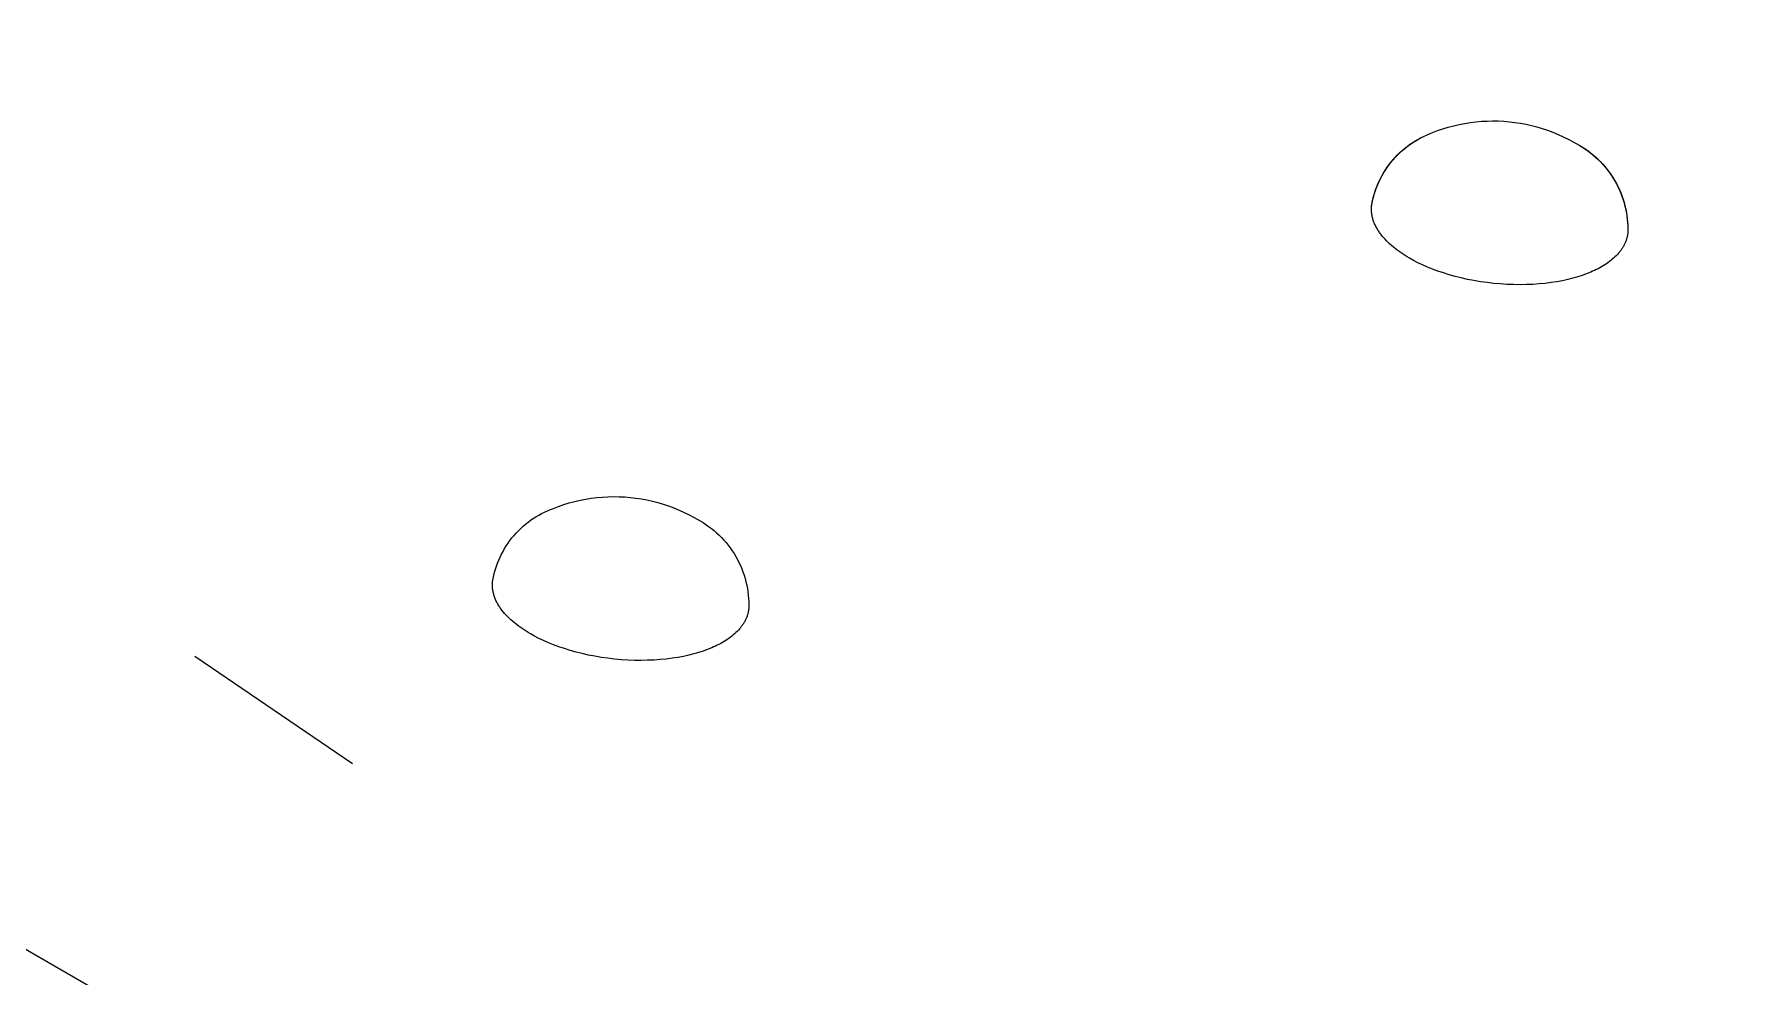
# Model space of a CAD drawing. Header units: inches. Extents: x -7 to 144, y -3 to 95.
# Drawn here: x 115.798 to 119.74, y 68.55 to 70.711 of the extents above; entities that cross this region are included whole.
import ezdxf

# ---------------------------------------------------------------- set-up
doc = ezdxf.new("R2010")
doc.units = ezdxf.units.IN
doc.layers.add('ZANO_R', color=7, linetype='Continuous', lineweight=0)

msp = doc.modelspace()

# ---------------------------------------------------------------- linework, layer by layer
at = {"layer": 'ZANO_R'}
for p, q in [((120.21589, 66.04999), (112.1434, 70.71064)), ((118.97622, 70.47343), (118.98282, 70.47675)), ((118.97622, 70.47343), (118.98282, 70.47675)), ((118.97636, 70.47348), (118.98293, 70.47678)), ((118.97636, 70.47348), (118.98293, 70.47678)), ((118.98282, 70.47675), (118.98953, 70.47984)), ((118.98282, 70.47675), (118.98953, 70.47984)), ((118.98293, 70.47678), (118.98961, 70.47986)), ((118.98293, 70.47678), (118.98961, 70.47986)), ((118.98953, 70.47984), (118.99635, 70.48269)), ((118.98953, 70.47984), (118.99635, 70.48269)), ((118.98961, 70.47986), (118.99639, 70.4827)), ((118.98961, 70.47986), (118.99639, 70.4827)), ((118.99635, 70.48269), (119.00326, 70.48531)), ((118.99635, 70.48269), (119.00326, 70.48531)), ((118.99639, 70.4827), (119.00326, 70.48531)), ((118.99639, 70.4827), (119.00326, 70.48531)), ((119.00326, 70.48531), (119.01527, 70.48991)), ((119.00326, 70.48531), (119.01527, 70.48991)), ((119.00326, 70.48531), (119.01527, 70.48991)), ((119.00326, 70.48531), (119.01527, 70.48991)), ((119.01527, 70.48991), (119.02743, 70.49408)), ((119.01527, 70.48991), (119.02743, 70.49408)), ((119.01527, 70.48991), (119.02743, 70.49408)), ((119.01527, 70.48991), (119.02743, 70.49408)), ((119.02743, 70.49408), (119.03973, 70.49783)), ((119.02743, 70.49408), (119.03973, 70.49783)), ((119.02743, 70.49408), (119.03973, 70.49783)), ((119.02743, 70.49408), (119.03973, 70.49783)), ((119.03973, 70.49783), (119.05215, 70.50116)), ((119.03973, 70.49783), (119.05215, 70.50116)), ((119.03973, 70.49783), (119.05215, 70.50116)), ((119.03973, 70.49783), (119.05215, 70.50116)), ((119.05215, 70.50116), (119.06467, 70.50406)), ((119.05215, 70.50116), (119.06467, 70.50406)), ((119.05215, 70.50116), (119.06467, 70.50406)), ((119.05215, 70.50116), (119.06467, 70.50406)), ((119.06467, 70.50406), (119.07729, 70.50652)), ((119.06467, 70.50406), (119.07729, 70.50652)), ((119.06467, 70.50406), (119.07729, 70.50652)), ((119.06467, 70.50406), (119.07729, 70.50652)), ((119.07729, 70.50652), (119.08999, 70.50855)), ((119.07729, 70.50652), (119.08999, 70.50855)), ((119.07729, 70.50652), (119.08999, 70.50855)), ((119.07729, 70.50652), (119.08999, 70.50855)), ((119.08999, 70.50855), (119.10274, 70.51014)), ((119.08999, 70.50855), (119.10274, 70.51014)), ((119.08999, 70.50855), (119.10274, 70.51014)), ((119.08999, 70.50855), (119.10274, 70.51014)), ((119.10274, 70.51014), (119.11555, 70.51129)), ((119.10274, 70.51014), (119.11555, 70.51129)), ((119.10274, 70.51014), (119.11555, 70.51129)), ((119.10274, 70.51014), (119.11555, 70.51129)), ((119.11555, 70.51129), (119.12839, 70.512)), ((119.11555, 70.51129), (119.12839, 70.512)), ((119.11555, 70.51129), (119.12839, 70.512)), ((119.11555, 70.51129), (119.12839, 70.512)), ((119.12839, 70.512), (119.14124, 70.51226)), ((119.12839, 70.512), (119.14124, 70.51226)), ((119.12839, 70.512), (119.14124, 70.51226)), ((119.12839, 70.512), (119.14124, 70.51226)), ((119.14124, 70.51226), (119.1541, 70.51209)), ((119.14124, 70.51226), (119.1541, 70.51209)), ((119.14124, 70.51226), (119.1541, 70.51209)), ((119.14124, 70.51226), (119.1541, 70.51209)), ((119.1541, 70.51209), (119.16694, 70.51147)), ((119.1541, 70.51209), (119.16694, 70.51147)), ((119.1541, 70.51209), (119.16694, 70.51147)), ((119.1541, 70.51209), (119.16694, 70.51147)), ((119.16694, 70.51147), (119.17975, 70.5104)), ((119.16694, 70.51147), (119.17975, 70.5104)), ((119.16694, 70.51147), (119.17975, 70.5104)), ((119.16694, 70.51147), (119.17975, 70.5104)), ((119.17975, 70.5104), (119.19252, 70.5089)), ((119.17975, 70.5104), (119.19252, 70.5089)), ((119.17975, 70.5104), (119.19252, 70.5089)), ((119.17975, 70.5104), (119.19252, 70.5089)), ((119.19252, 70.5089), (119.20523, 70.50696)), ((119.19252, 70.5089), (119.20523, 70.50696)), ((119.19252, 70.5089), (119.20523, 70.50696)), ((119.19252, 70.5089), (119.20523, 70.50696)), ((119.20523, 70.50696), (119.21787, 70.50458)), ((119.20523, 70.50696), (119.21787, 70.50458)), ((119.20523, 70.50696), (119.21787, 70.50458)), ((119.20523, 70.50696), (119.21787, 70.50458)), ((119.21787, 70.50458), (119.23041, 70.50176)), ((119.21787, 70.50458), (119.23041, 70.50176)), ((119.21787, 70.50458), (119.23041, 70.50176)), ((119.21787, 70.50458), (119.23041, 70.50176)), ((119.23041, 70.50176), (119.24285, 70.49852)), ((119.23041, 70.50176), (119.24285, 70.49852)), ((119.23041, 70.50176), (119.24285, 70.49852)), ((119.23041, 70.50176), (119.24285, 70.49852)), ((119.24285, 70.49852), (119.25517, 70.49485)), ((119.24285, 70.49852), (119.25517, 70.49485)), ((119.24285, 70.49852), (119.25517, 70.49485)), ((119.24285, 70.49852), (119.25517, 70.49485)), ((119.25517, 70.49485), (119.26736, 70.49076)), ((119.25517, 70.49485), (119.26736, 70.49076)), ((119.25517, 70.49485), (119.26736, 70.49076)), ((119.25517, 70.49485), (119.26736, 70.49076)), ((119.26736, 70.49076), (119.2794, 70.48625)), ((119.26736, 70.49076), (119.2794, 70.48625)), ((119.26736, 70.49076), (119.2794, 70.48625)), ((119.26736, 70.49076), (119.2794, 70.48625)), ((119.2794, 70.48625), (119.29128, 70.48132)), ((119.2794, 70.48625), (119.29128, 70.48132)), ((119.2794, 70.48625), (119.29128, 70.48132)), ((119.2794, 70.48625), (119.29128, 70.48132)), ((119.29128, 70.48132), (119.30298, 70.476)), ((119.29128, 70.48132), (119.30298, 70.476)), ((119.29128, 70.48132), (119.30298, 70.476)), ((119.29128, 70.48132), (119.30298, 70.476)), ((119.30298, 70.476), (119.31449, 70.47027)), ((119.30298, 70.476), (119.31449, 70.47027)), ((119.30298, 70.476), (119.31449, 70.47027)), ((119.30298, 70.476), (119.31449, 70.47027)), ((118.92299, 70.43398), (118.92827, 70.43915)), ((118.92299, 70.43398), (118.92827, 70.43915)), ((118.92334, 70.4343), (118.92861, 70.43944)), ((118.92334, 70.4343), (118.92861, 70.43944)), ((118.92827, 70.43915), (118.93372, 70.44414)), ((118.92827, 70.43915), (118.93372, 70.44414)), ((118.92861, 70.43944), (118.93404, 70.44439)), ((118.92861, 70.43944), (118.93404, 70.44439)), ((118.93372, 70.44414), (118.93934, 70.44894)), ((118.93372, 70.44414), (118.93934, 70.44894)), ((118.93404, 70.44439), (118.93964, 70.44916)), ((118.93404, 70.44439), (118.93964, 70.44916)), ((118.93934, 70.44894), (118.94512, 70.45354)), ((118.93934, 70.44894), (118.94512, 70.45354)), ((118.93964, 70.44916), (118.9454, 70.45373)), ((118.93964, 70.44916), (118.9454, 70.45373)), ((118.94512, 70.45354), (118.95106, 70.45794)), ((118.94512, 70.45354), (118.95106, 70.45794)), ((118.9454, 70.45373), (118.95132, 70.4581)), ((118.9454, 70.45373), (118.95132, 70.4581)), ((118.95106, 70.45794), (118.95715, 70.46214)), ((118.95106, 70.45794), (118.95715, 70.46214)), ((118.95132, 70.4581), (118.95737, 70.46226)), ((118.95132, 70.4581), (118.95737, 70.46226)), ((118.95715, 70.46214), (118.96337, 70.46612)), ((118.95715, 70.46214), (118.96337, 70.46612)), ((118.95737, 70.46226), (118.96357, 70.46622)), ((118.95737, 70.46226), (118.96357, 70.46622)), ((118.96337, 70.46612), (118.96973, 70.46988)), ((118.96337, 70.46612), (118.96973, 70.46988)), ((118.96357, 70.46622), (118.9699, 70.46996)), ((118.96357, 70.46622), (118.9699, 70.46996)), ((118.96973, 70.46988), (118.97622, 70.47343)), ((118.96973, 70.46988), (118.97622, 70.47343)), ((118.9699, 70.46996), (118.97636, 70.47348)), ((118.9699, 70.46996), (118.97636, 70.47348)), ((119.31449, 70.47027), (119.3258, 70.46414)), ((119.31449, 70.47027), (119.3258, 70.46414)), ((119.31449, 70.47027), (119.3258, 70.46414)), ((119.31449, 70.47027), (119.3258, 70.46414)), ((119.3258, 70.46414), (119.33273, 70.4606)), ((119.3258, 70.46414), (119.33275, 70.46059)), ((119.3258, 70.46414), (119.33268, 70.46062)), ((119.3258, 70.46414), (119.33275, 70.46059)), ((119.33268, 70.46062), (119.33943, 70.45686)), ((119.33273, 70.4606), (119.33954, 70.45682)), ((119.33275, 70.46059), (119.33958, 70.4568)), ((119.33275, 70.46059), (119.33958, 70.4568)), ((119.33943, 70.45686), (119.34605, 70.45287)), ((119.33954, 70.45682), (119.34621, 70.4528)), ((119.33958, 70.4568), (119.34627, 70.45277)), ((119.33958, 70.4568), (119.34627, 70.45277)), ((119.34605, 70.45287), (119.35254, 70.44866)), ((119.34621, 70.4528), (119.35274, 70.44856)), ((119.34627, 70.45277), (119.35282, 70.44851)), ((119.34627, 70.45277), (119.35282, 70.44851)), ((119.35254, 70.44866), (119.35887, 70.44423)), ((119.35274, 70.44856), (119.35912, 70.44408)), ((119.35282, 70.44851), (119.35921, 70.44403)), ((119.35282, 70.44851), (119.35921, 70.44403)), ((119.35887, 70.44423), (119.36504, 70.43958)), ((119.35912, 70.44408), (119.36533, 70.43939)), ((119.35921, 70.44403), (119.36545, 70.43932)), ((119.35921, 70.44403), (119.36545, 70.43932)), ((119.36504, 70.43958), (119.37105, 70.43472)), ((119.36533, 70.43939), (119.37138, 70.43449)), ((119.36545, 70.43932), (119.37151, 70.4344)), ((119.36545, 70.43932), (119.37151, 70.4344)), ((118.89144, 70.39313), (118.89533, 70.39941)), ((118.89144, 70.39313), (118.89533, 70.39941)), ((118.89182, 70.39377), (118.89572, 70.4)), ((118.89182, 70.39377), (118.89572, 70.4)), ((118.89533, 70.39941), (118.89943, 70.40556)), ((118.89533, 70.39941), (118.89943, 70.40556)), ((118.89572, 70.4), (118.89983, 70.4061)), ((118.89572, 70.4), (118.89983, 70.4061)), ((118.89943, 70.40556), (118.90375, 70.41156)), ((118.89943, 70.40556), (118.90375, 70.41156)), ((118.89983, 70.4061), (118.90414, 70.41206)), ((118.89983, 70.4061), (118.90414, 70.41206)), ((118.90375, 70.41156), (118.90827, 70.41741)), ((118.90375, 70.41156), (118.90827, 70.41741)), ((118.90414, 70.41206), (118.90865, 70.41786)), ((118.90414, 70.41206), (118.90865, 70.41786)), ((118.90827, 70.41741), (118.91298, 70.4231)), ((118.90827, 70.41741), (118.91298, 70.4231)), ((118.90865, 70.41786), (118.91336, 70.42351)), ((118.90865, 70.41786), (118.91336, 70.42351)), ((118.91298, 70.4231), (118.91789, 70.42862)), ((118.91298, 70.4231), (118.91789, 70.42862)), ((118.91336, 70.42351), (118.91826, 70.42899)), ((118.91336, 70.42351), (118.91826, 70.42899)), ((118.91789, 70.42862), (118.92299, 70.43398)), ((118.91789, 70.42862), (118.92299, 70.43398)), ((118.91826, 70.42899), (118.92334, 70.4343)), ((118.91826, 70.42899), (118.92334, 70.4343)), ((119.37105, 70.43472), (119.37689, 70.42965)), ((119.37138, 70.43449), (119.37726, 70.42938)), ((119.37151, 70.4344), (119.3774, 70.42928)), ((119.37151, 70.4344), (119.3774, 70.42928)), ((119.37689, 70.42965), (119.38256, 70.42439)), ((119.37726, 70.42938), (119.38296, 70.42407)), ((119.3774, 70.42928), (119.38311, 70.42395)), ((119.3774, 70.42928), (119.38311, 70.42395)), ((119.38256, 70.42439), (119.38804, 70.41894)), ((119.38296, 70.42407), (119.38846, 70.41856)), ((119.38311, 70.42395), (119.38863, 70.41842)), ((119.38311, 70.42395), (119.38863, 70.41842)), ((119.38804, 70.41894), (119.39332, 70.4133)), ((119.38846, 70.41856), (119.39378, 70.41287)), ((119.38863, 70.41842), (119.39395, 70.4127)), ((119.38863, 70.41842), (119.39395, 70.4127)), ((119.39332, 70.4133), (119.39841, 70.40748)), ((119.39378, 70.41287), (119.39889, 70.40699)), ((119.39395, 70.4127), (119.39907, 70.4068)), ((119.39395, 70.4127), (119.39907, 70.4068)), ((119.39841, 70.40748), (119.4033, 70.40149)), ((119.39889, 70.40699), (119.40379, 70.40094)), ((119.39907, 70.4068), (119.40398, 70.40073)), ((119.39907, 70.4068), (119.40398, 70.40073)), ((119.4033, 70.40149), (119.40798, 70.39534)), ((119.40379, 70.40094), (119.40848, 70.39473)), ((119.40398, 70.40073), (119.40867, 70.39449)), ((119.40398, 70.40073), (119.40867, 70.39449)), ((118.87282, 70.35297), (118.87534, 70.35992)), ((118.87282, 70.35297), (118.87534, 70.35992)), ((118.87312, 70.3539), (118.87566, 70.36079)), ((118.87312, 70.3539), (118.87566, 70.36079)), ((118.87534, 70.35992), (118.8781, 70.36677)), ((118.87534, 70.35992), (118.8781, 70.36677)), ((118.87566, 70.36079), (118.87844, 70.3676)), ((118.87566, 70.36079), (118.87844, 70.3676)), ((118.8781, 70.36677), (118.88109, 70.37353)), ((118.8781, 70.36677), (118.88109, 70.37353)), ((118.87844, 70.3676), (118.88145, 70.37431)), ((118.87844, 70.3676), (118.88145, 70.37431)), ((118.88109, 70.37353), (118.88432, 70.38018)), ((118.88109, 70.37353), (118.88432, 70.38018)), ((118.88145, 70.37431), (118.88468, 70.38091)), ((118.88145, 70.37431), (118.88468, 70.38091)), ((118.88432, 70.38018), (118.88777, 70.38672)), ((118.88432, 70.38018), (118.88777, 70.38672)), ((118.88468, 70.38091), (118.88814, 70.3874)), ((118.88468, 70.38091), (118.88814, 70.3874)), ((118.88777, 70.38672), (118.89144, 70.39313)), ((118.88777, 70.38672), (118.89144, 70.39313)), ((118.88814, 70.3874), (118.89182, 70.39377)), ((118.88814, 70.3874), (118.89182, 70.39377)), ((119.40798, 70.39534), (119.41244, 70.38903)), ((119.40848, 70.39473), (119.41295, 70.38835)), ((119.40867, 70.39449), (119.41315, 70.38809)), ((119.40867, 70.39449), (119.41315, 70.38809)), ((119.41244, 70.38903), (119.41669, 70.38257)), ((119.41295, 70.38835), (119.4172, 70.38182)), ((119.41315, 70.38809), (119.4174, 70.38154)), ((119.41315, 70.38809), (119.4174, 70.38154)), ((119.41669, 70.38257), (119.42071, 70.37596)), ((119.4172, 70.38182), (119.42122, 70.37515)), ((119.4174, 70.38154), (119.42141, 70.37484)), ((119.4174, 70.38154), (119.42141, 70.37484)), ((119.42071, 70.37596), (119.4245, 70.36923)), ((119.42122, 70.37515), (119.425, 70.36834)), ((119.42141, 70.37484), (119.42519, 70.368)), ((119.42141, 70.37484), (119.42519, 70.368)), ((119.4245, 70.36923), (119.42805, 70.36236)), ((119.425, 70.36834), (119.42855, 70.36141)), ((119.42519, 70.368), (119.42873, 70.36104)), ((119.42519, 70.368), (119.42873, 70.36104)), ((119.42805, 70.36236), (119.43137, 70.35538)), ((119.42855, 70.36141), (119.43185, 70.35436)), ((119.42873, 70.36104), (119.43203, 70.35396)), ((119.42873, 70.36104), (119.43203, 70.35396)), ((118.86388, 70.31716), (118.86517, 70.32444)), ((118.86388, 70.31716), (118.86517, 70.32444)), ((118.86401, 70.31832), (118.86534, 70.32555)), ((118.86401, 70.31832), (118.86534, 70.32555)), ((118.86517, 70.32444), (118.86672, 70.33166)), ((118.86517, 70.32444), (118.86672, 70.33166)), ((118.86534, 70.32555), (118.86692, 70.33273)), ((118.86534, 70.32555), (118.86692, 70.33273)), ((118.86672, 70.33166), (118.86851, 70.33883)), ((118.86672, 70.33166), (118.86851, 70.33883)), ((118.86692, 70.33273), (118.86874, 70.33986)), ((118.86692, 70.33273), (118.86874, 70.33986)), ((118.86851, 70.33883), (118.87054, 70.34594)), ((118.86851, 70.33883), (118.87054, 70.34594)), ((118.86874, 70.33986), (118.87081, 70.34691)), ((118.86874, 70.33986), (118.87081, 70.34691)), ((118.87054, 70.34594), (118.87282, 70.35297)), ((118.87054, 70.34594), (118.87282, 70.35297)), ((118.87081, 70.34691), (118.87312, 70.3539)), ((118.87081, 70.34691), (118.87312, 70.3539)), ((119.43137, 70.35538), (119.43444, 70.34829)), ((119.43185, 70.35436), (119.4349, 70.34719)), ((119.43203, 70.35396), (119.43508, 70.34677)), ((119.43203, 70.35396), (119.43508, 70.34677)), ((119.43444, 70.34829), (119.43727, 70.34109)), ((119.4349, 70.34719), (119.4377, 70.33993)), ((119.43508, 70.34677), (119.43787, 70.33948)), ((119.43508, 70.34677), (119.43787, 70.33948)), ((119.43727, 70.34109), (119.43985, 70.33381)), ((119.4377, 70.33993), (119.44025, 70.33257)), ((119.43787, 70.33948), (119.44041, 70.33209)), ((119.43787, 70.33948), (119.44041, 70.33209)), ((119.43985, 70.33381), (119.44218, 70.32643)), ((119.44025, 70.33257), (119.44255, 70.32513)), ((119.44041, 70.33209), (119.44268, 70.32462)), ((119.44041, 70.33209), (119.44268, 70.32462)), ((119.44218, 70.32643), (119.44425, 70.31899)), ((119.44255, 70.32513), (119.44458, 70.31761)), ((119.44268, 70.32462), (119.4447, 70.31708)), ((119.44268, 70.32462), (119.4447, 70.31708)), ((119.44425, 70.31899), (119.44607, 70.31147)), ((118.86347, 70.30903), (118.86349, 70.31107)), ((118.86347, 70.30903), (118.86349, 70.31107)), ((118.86351, 70.30698), (118.86347, 70.30903)), ((118.86351, 70.30698), (118.86347, 70.30903)), ((118.86349, 70.31107), (118.86356, 70.3131)), ((118.86349, 70.31107), (118.86356, 70.3131)), ((118.86361, 70.30493), (118.86351, 70.30698)), ((118.86361, 70.30493), (118.86351, 70.30698)), ((118.86356, 70.3131), (118.86369, 70.31513)), ((118.86356, 70.3131), (118.86369, 70.31513)), ((118.86376, 70.30288), (118.86361, 70.30493)), ((118.86376, 70.30288), (118.86361, 70.30493)), ((118.86369, 70.31513), (118.86388, 70.31716)), ((118.86369, 70.31513), (118.86388, 70.31716)), ((118.86397, 70.30082), (118.86376, 70.30288)), ((118.86397, 70.30082), (118.86376, 70.30288)), ((118.86423, 70.29876), (118.86397, 70.30082)), ((118.86423, 70.29876), (118.86397, 70.30082)), ((118.86455, 70.2967), (118.86423, 70.29876)), ((118.86455, 70.2967), (118.86423, 70.29876)), ((118.86493, 70.29464), (118.86455, 70.2967)), ((118.86493, 70.29464), (118.86455, 70.2967)), ((118.86536, 70.29258), (118.86493, 70.29464)), ((118.86536, 70.29258), (118.86493, 70.29464)), ((118.86584, 70.29052), (118.86536, 70.29258)), ((118.86584, 70.29052), (118.86536, 70.29258)), ((118.86638, 70.28846), (118.86584, 70.29052)), ((118.86638, 70.28846), (118.86584, 70.29052)), ((118.86698, 70.28641), (118.86638, 70.28846)), ((118.86698, 70.28641), (118.86638, 70.28846)), ((118.86763, 70.28435), (118.86698, 70.28641)), ((118.86763, 70.28435), (118.86698, 70.28641)), ((118.86833, 70.2823), (118.86763, 70.28435)), ((118.86833, 70.2823), (118.86763, 70.28435)), ((118.86909, 70.28025), (118.86833, 70.2823)), ((118.86909, 70.28025), (118.86833, 70.2823)), ((118.8699, 70.2782), (118.86909, 70.28025)), ((118.8699, 70.2782), (118.86909, 70.28025)), ((119.44458, 70.31761), (119.44635, 70.31002)), ((119.4447, 70.31708), (119.44645, 70.30946)), ((119.4447, 70.31708), (119.44645, 70.30946)), ((119.44607, 70.31147), (119.44762, 70.3039)), ((119.44635, 70.31002), (119.44785, 70.30238)), ((119.44645, 70.30946), (119.44793, 70.3018)), ((119.44645, 70.30946), (119.44793, 70.3018)), ((119.44762, 70.3039), (119.44892, 70.29628)), ((119.44785, 70.30238), (119.44909, 70.29469)), ((119.44793, 70.3018), (119.44915, 70.29408)), ((119.44793, 70.3018), (119.44915, 70.29408)), ((119.44892, 70.29628), (119.44995, 70.28862)), ((119.44909, 70.29469), (119.45006, 70.28697)), ((119.44915, 70.29408), (119.4501, 70.28633)), ((119.44915, 70.29408), (119.4501, 70.28633)), ((119.44995, 70.28862), (119.45071, 70.28093)), ((119.45006, 70.28697), (119.45076, 70.27921)), ((119.4501, 70.28633), (119.45077, 70.27855)), ((119.4501, 70.28633), (119.45077, 70.27855)), ((119.45071, 70.28093), (119.45121, 70.27321)), ((119.45076, 70.27921), (119.45119, 70.27143)), ((118.87076, 70.27616), (118.8699, 70.2782)), ((118.87076, 70.27616), (118.8699, 70.2782)), ((118.87168, 70.27413), (118.87076, 70.27616)), ((118.87168, 70.27413), (118.87076, 70.27616)), ((118.87265, 70.27209), (118.87168, 70.27413)), ((118.87265, 70.27209), (118.87168, 70.27413)), ((118.87367, 70.27007), (118.87265, 70.27209)), ((118.87367, 70.27007), (118.87265, 70.27209)), ((118.87473, 70.26805), (118.87367, 70.27007)), ((118.87473, 70.26805), (118.87367, 70.27007)), ((118.87585, 70.26604), (118.87473, 70.26805)), ((118.87585, 70.26604), (118.87473, 70.26805)), ((118.87702, 70.26404), (118.87585, 70.26604)), ((118.87702, 70.26404), (118.87585, 70.26604)), ((118.87824, 70.26204), (118.87702, 70.26404)), ((118.87824, 70.26204), (118.87702, 70.26404)), ((118.8795, 70.26005), (118.87824, 70.26204)), ((118.8795, 70.26005), (118.87824, 70.26204)), ((118.88082, 70.25808), (118.8795, 70.26005)), ((118.88082, 70.25808), (118.8795, 70.26005)), ((118.88218, 70.25611), (118.88082, 70.25808)), ((118.88218, 70.25611), (118.88082, 70.25808)), ((118.88358, 70.25415), (118.88218, 70.25611)), ((118.88358, 70.25415), (118.88218, 70.25611)), ((118.88503, 70.2522), (118.88358, 70.25415)), ((118.88503, 70.2522), (118.88358, 70.25415)), ((118.88807, 70.24834), (118.88503, 70.2522)), ((118.88807, 70.24834), (118.88503, 70.2522)), ((118.89128, 70.24453), (118.88807, 70.24834)), ((118.89128, 70.24453), (118.88807, 70.24834)), ((118.89465, 70.24076), (118.89128, 70.24453)), ((118.89465, 70.24076), (118.89128, 70.24453)), ((118.89819, 70.23706), (118.89465, 70.24076)), ((118.89819, 70.23706), (118.89465, 70.24076)), ((119.44778, 70.23952), (119.4472, 70.23783)), ((119.44778, 70.23952), (119.4472, 70.23783)), ((119.44832, 70.24123), (119.44778, 70.23952)), ((119.44832, 70.24123), (119.44778, 70.23952)), ((119.44882, 70.24294), (119.44832, 70.24123)), ((119.44882, 70.24294), (119.44832, 70.24123)), ((119.44928, 70.24466), (119.44882, 70.24294)), ((119.44928, 70.24466), (119.44882, 70.24294)), ((119.4497, 70.24639), (119.44928, 70.24466)), ((119.4497, 70.24639), (119.44928, 70.24466)), ((119.45008, 70.24813), (119.4497, 70.24639)), ((119.45008, 70.24813), (119.4497, 70.24639)), ((119.45041, 70.24987), (119.45008, 70.24813)), ((119.45041, 70.24987), (119.45008, 70.24813)), ((119.45071, 70.25162), (119.45041, 70.24987)), ((119.45071, 70.25162), (119.45041, 70.24987)), ((119.45096, 70.25337), (119.45071, 70.25162)), ((119.45096, 70.25337), (119.45071, 70.25162)), ((119.45077, 70.27855), (119.45117, 70.27075)), ((119.45077, 70.27855), (119.45117, 70.27075)), ((119.45116, 70.25513), (119.45096, 70.25337)), ((119.45116, 70.25513), (119.45096, 70.25337)), ((119.45131, 70.26294), (119.45116, 70.25513)), ((119.45131, 70.26294), (119.45116, 70.25513)), ((119.45117, 70.27075), (119.45131, 70.26294)), ((119.45117, 70.27075), (119.45131, 70.26294)), ((119.45119, 70.27143), (119.45135, 70.26365)), ((119.45121, 70.27321), (119.45145, 70.26549)), ((119.45135, 70.26365), (119.45124, 70.25586)), ((119.45145, 70.26549), (119.45142, 70.25776)), ((118.90187, 70.2334), (118.89819, 70.23706)), ((118.90187, 70.2334), (118.89819, 70.23706)), ((118.90571, 70.22981), (118.90187, 70.2334)), ((118.90571, 70.22981), (118.90187, 70.2334)), ((118.90968, 70.22628), (118.90571, 70.22981)), ((118.90968, 70.22628), (118.90571, 70.22981)), ((118.91378, 70.22282), (118.90968, 70.22628)), ((118.91378, 70.22282), (118.90968, 70.22628)), ((118.91801, 70.21942), (118.91378, 70.22282)), ((118.91801, 70.21942), (118.91378, 70.22282)), ((118.92235, 70.21609), (118.91801, 70.21942)), ((118.92235, 70.21609), (118.91801, 70.21942)), ((118.9268, 70.21284), (118.92235, 70.21609)), ((118.9268, 70.21284), (118.92235, 70.21609)), ((118.93136, 70.20965), (118.9268, 70.21284)), ((118.93136, 70.20965), (118.9268, 70.21284)), ((118.93601, 70.20654), (118.93136, 70.20965)), ((118.93601, 70.20654), (118.93136, 70.20965)), ((118.94075, 70.2035), (118.93601, 70.20654)), ((118.94075, 70.2035), (118.93601, 70.20654)), ((118.94557, 70.20054), (118.94075, 70.2035)), ((118.94557, 70.20054), (118.94075, 70.2035)), ((118.95047, 70.19766), (118.94557, 70.20054)), ((118.95047, 70.19766), (118.94557, 70.20054)), ((119.42174, 70.2004), (119.41873, 70.19763)), ((119.42174, 70.2004), (119.41873, 70.19763)), ((119.42463, 70.20323), (119.42174, 70.2004)), ((119.42463, 70.20323), (119.42174, 70.2004)), ((119.42739, 70.20612), (119.42463, 70.20323)), ((119.42739, 70.20612), (119.42463, 70.20323)), ((119.43002, 70.20907), (119.42739, 70.20612)), ((119.43002, 70.20907), (119.42739, 70.20612)), ((119.43129, 70.21056), (119.43002, 70.20907)), ((119.43129, 70.21056), (119.43002, 70.20907)), ((119.43252, 70.21207), (119.43129, 70.21056)), ((119.43252, 70.21207), (119.43129, 70.21056)), ((119.43372, 70.21359), (119.43252, 70.21207)), ((119.43372, 70.21359), (119.43252, 70.21207)), ((119.43488, 70.21512), (119.43372, 70.21359)), ((119.43488, 70.21512), (119.43372, 70.21359)), ((119.436, 70.21667), (119.43488, 70.21512)), ((119.436, 70.21667), (119.43488, 70.21512)), ((119.43709, 70.21823), (119.436, 70.21667)), ((119.43709, 70.21823), (119.436, 70.21667)), ((119.43814, 70.2198), (119.43709, 70.21823)), ((119.43814, 70.2198), (119.43709, 70.21823)), ((119.43916, 70.22139), (119.43814, 70.2198)), ((119.43916, 70.22139), (119.43814, 70.2198)), ((119.44014, 70.22298), (119.43916, 70.22139)), ((119.44014, 70.22298), (119.43916, 70.22139)), ((119.44108, 70.22459), (119.44014, 70.22298)), ((119.44108, 70.22459), (119.44014, 70.22298)), ((119.44198, 70.22621), (119.44108, 70.22459)), ((119.44198, 70.22621), (119.44108, 70.22459)), ((119.44284, 70.22784), (119.44198, 70.22621)), ((119.44284, 70.22784), (119.44198, 70.22621)), ((119.44367, 70.22948), (119.44284, 70.22784)), ((119.44367, 70.22948), (119.44284, 70.22784)), ((119.44445, 70.23113), (119.44367, 70.22948)), ((119.44445, 70.23113), (119.44367, 70.22948)), ((119.4452, 70.23279), (119.44445, 70.23113)), ((119.4452, 70.23279), (119.44445, 70.23113)), ((119.44591, 70.23446), (119.4452, 70.23279)), ((119.44591, 70.23446), (119.4452, 70.23279)), ((119.44657, 70.23614), (119.44591, 70.23446)), ((119.44657, 70.23614), (119.44591, 70.23446)), ((119.4472, 70.23783), (119.44657, 70.23614)), ((119.4472, 70.23783), (119.44657, 70.23614)), ((118.95998, 70.19237), (118.95047, 70.19766)), ((118.95998, 70.19237), (118.95047, 70.19766)), ((118.97007, 70.18718), (118.95998, 70.19237)), ((118.97007, 70.18718), (118.95998, 70.19237)), ((118.98072, 70.18212), (118.97007, 70.18718)), ((118.98072, 70.18212), (118.97007, 70.18718)), ((118.99192, 70.1772), (118.98072, 70.18212)), ((118.99192, 70.1772), (118.98072, 70.18212)), ((119.00366, 70.17245), (118.99192, 70.1772)), ((119.00366, 70.17245), (118.99192, 70.1772)), ((119.01591, 70.1679), (119.00366, 70.17245)), ((119.01591, 70.1679), (119.00366, 70.17245)), ((119.02866, 70.16358), (119.01591, 70.1679)), ((119.02866, 70.16358), (119.01591, 70.1679)), ((119.04186, 70.1595), (119.02866, 70.16358)), ((119.04186, 70.1595), (119.02866, 70.16358)), ((119.35687, 70.16178), (119.35194, 70.15993)), ((119.35687, 70.16178), (119.35194, 70.15993)), ((119.36166, 70.16367), (119.35687, 70.16178)), ((119.36166, 70.16367), (119.35687, 70.16178)), ((119.36631, 70.1656), (119.36166, 70.16367)), ((119.36631, 70.1656), (119.36166, 70.16367)), ((119.37055, 70.16746), (119.36631, 70.1656)), ((119.37055, 70.16746), (119.36631, 70.1656)), ((119.37473, 70.16938), (119.37055, 70.16746)), ((119.37473, 70.16938), (119.37055, 70.16746)), ((119.37884, 70.17137), (119.37473, 70.16938)), ((119.37884, 70.17137), (119.37473, 70.16938)), ((119.38289, 70.17342), (119.37884, 70.17137)), ((119.38289, 70.17342), (119.37884, 70.17137)), ((119.38687, 70.17554), (119.38289, 70.17342)), ((119.38687, 70.17554), (119.38289, 70.17342)), ((119.39078, 70.17774), (119.38687, 70.17554)), ((119.39078, 70.17774), (119.38687, 70.17554)), ((119.3946, 70.17999), (119.39078, 70.17774)), ((119.3946, 70.17999), (119.39078, 70.17774)), ((119.39834, 70.18232), (119.3946, 70.17999)), ((119.39834, 70.18232), (119.3946, 70.17999)), ((119.40199, 70.18471), (119.39834, 70.18232)), ((119.40199, 70.18471), (119.39834, 70.18232)), ((119.40555, 70.18716), (119.40199, 70.18471)), ((119.40555, 70.18716), (119.40199, 70.18471)), ((119.409, 70.18968), (119.40555, 70.18716)), ((119.409, 70.18968), (119.40555, 70.18716)), ((119.41236, 70.19227), (119.409, 70.18968)), ((119.41236, 70.19227), (119.409, 70.18968)), ((119.4156, 70.19492), (119.41236, 70.19227)), ((119.4156, 70.19492), (119.41236, 70.19227)), ((119.41873, 70.19763), (119.4156, 70.19492)), ((119.41873, 70.19763), (119.4156, 70.19492)), ((119.05549, 70.15569), (119.04186, 70.1595)), ((119.05549, 70.15569), (119.04186, 70.1595)), ((119.0695, 70.15218), (119.05549, 70.15569)), ((119.0695, 70.15218), (119.05549, 70.15569)), ((119.08384, 70.14898), (119.0695, 70.15218)), ((119.08384, 70.14898), (119.0695, 70.15218)), ((119.09847, 70.14612), (119.08384, 70.14898)), ((119.09847, 70.14612), (119.08384, 70.14898)), ((119.11334, 70.14361), (119.09847, 70.14612)), ((119.11334, 70.14361), (119.09847, 70.14612)), ((119.12838, 70.14147), (119.11334, 70.14361)), ((119.12838, 70.14147), (119.11334, 70.14361)), ((119.14353, 70.13971), (119.12838, 70.14147)), ((119.14353, 70.13971), (119.12838, 70.14147)), ((119.15875, 70.13834), (119.14353, 70.13971)), ((119.15875, 70.13834), (119.14353, 70.13971)), ((119.17396, 70.13736), (119.15875, 70.13834)), ((119.17396, 70.13736), (119.15875, 70.13834)), ((119.18911, 70.13678), (119.17396, 70.13736)), ((119.18911, 70.13678), (119.17396, 70.13736)), ((119.20414, 70.13661), (119.18911, 70.13678)), ((119.20414, 70.13661), (119.18911, 70.13678)), ((119.21898, 70.13683), (119.20414, 70.13661)), ((119.21898, 70.13683), (119.20414, 70.13661)), ((119.23358, 70.13744), (119.21898, 70.13683)), ((119.23358, 70.13744), (119.21898, 70.13683)), ((119.24789, 70.13842), (119.23358, 70.13744)), ((119.24789, 70.13842), (119.23358, 70.13744)), ((119.26186, 70.13978), (119.24789, 70.13842)), ((119.26186, 70.13978), (119.24789, 70.13842)), ((119.27544, 70.14149), (119.26186, 70.13978)), ((119.27544, 70.14149), (119.26186, 70.13978)), ((119.28859, 70.14354), (119.27544, 70.14149)), ((119.28859, 70.14354), (119.27544, 70.14149)), ((119.30128, 70.1459), (119.28859, 70.14354)), ((119.30128, 70.1459), (119.28859, 70.14354)), ((119.31348, 70.14857), (119.30128, 70.1459)), ((119.31348, 70.14857), (119.30128, 70.1459)), ((119.32515, 70.15151), (119.31348, 70.14857)), ((119.32515, 70.15151), (119.31348, 70.14857)), ((119.33628, 70.15471), (119.32515, 70.15151)), ((119.33628, 70.15471), (119.32515, 70.15151)), ((119.34686, 70.15814), (119.33628, 70.15471)), ((119.34686, 70.15814), (119.33628, 70.15471)), ((119.35194, 70.15993), (119.34686, 70.15814)), ((119.35194, 70.15993), (119.34686, 70.15814)), ((117.07466, 69.64711), (117.08742, 69.6487)), ((117.07466, 69.64711), (117.08742, 69.6487)), ((117.08742, 69.6487), (117.10023, 69.64985)), ((117.08742, 69.6487), (117.10023, 69.64985)), ((117.10023, 69.64985), (117.11306, 69.65056)), ((117.10023, 69.64985), (117.11306, 69.65056)), ((117.11306, 69.65056), (117.12592, 69.65082)), ((117.11306, 69.65056), (117.12592, 69.65082)), ((117.12592, 69.65082), (117.13877, 69.65064)), ((117.12592, 69.65082), (117.13877, 69.65064)), ((117.13877, 69.65064), (117.15162, 69.65002)), ((117.13877, 69.65064), (117.15162, 69.65002)), ((117.15162, 69.65002), (117.16443, 69.64896)), ((117.15162, 69.65002), (117.16443, 69.64896)), ((117.16443, 69.64896), (117.1772, 69.64746)), ((117.16443, 69.64896), (117.1772, 69.64746)), ((116.95441, 69.60844), (116.96089, 69.61199)), ((116.95441, 69.60844), (116.96089, 69.61199)), ((116.96089, 69.61199), (116.9675, 69.6153)), ((116.96089, 69.61199), (116.9675, 69.6153)), ((116.9675, 69.6153), (116.97421, 69.61839)), ((116.9675, 69.6153), (116.97421, 69.61839)), ((116.97421, 69.61839), (116.98102, 69.62125)), ((116.97421, 69.61839), (116.98102, 69.62125)), ((116.98102, 69.62125), (116.98794, 69.62387)), ((116.98102, 69.62125), (116.98794, 69.62387)), ((116.98794, 69.62387), (116.99994, 69.62846)), ((116.98794, 69.62387), (116.99994, 69.62846)), ((116.99994, 69.62846), (117.0121, 69.63264)), ((116.99994, 69.62846), (117.0121, 69.63264)), ((117.0121, 69.63264), (117.0244, 69.63639)), ((117.0121, 69.63264), (117.0244, 69.63639)), ((117.0244, 69.63639), (117.03682, 69.63972)), ((117.0244, 69.63639), (117.03682, 69.63972)), ((117.03682, 69.63972), (117.04935, 69.64262)), ((117.03682, 69.63972), (117.04935, 69.64262)), ((117.04935, 69.64262), (117.06197, 69.64508)), ((117.04935, 69.64262), (117.06197, 69.64508)), ((117.06197, 69.64508), (117.07466, 69.64711)), ((117.06197, 69.64508), (117.07466, 69.64711)), ((117.1772, 69.64746), (117.18991, 69.64551)), ((117.1772, 69.64746), (117.18991, 69.64551)), ((117.18991, 69.64551), (117.20254, 69.64313)), ((117.18991, 69.64551), (117.20254, 69.64313)), ((117.20254, 69.64313), (117.21509, 69.64032)), ((117.20254, 69.64313), (117.21509, 69.64032)), ((117.21509, 69.64032), (117.22753, 69.63708)), ((117.21509, 69.64032), (117.22753, 69.63708)), ((117.22753, 69.63708), (117.23985, 69.63341)), ((117.22753, 69.63708), (117.23985, 69.63341)), ((117.23985, 69.63341), (117.25204, 69.62931)), ((117.23985, 69.63341), (117.25204, 69.62931)), ((117.25204, 69.62931), (117.26408, 69.6248)), ((117.25204, 69.62931), (117.26408, 69.6248)), ((117.26408, 69.6248), (117.27596, 69.61988)), ((117.26408, 69.6248), (117.27596, 69.61988)), ((117.27596, 69.61988), (117.28766, 69.61455)), ((117.27596, 69.61988), (117.28766, 69.61455)), ((117.28766, 69.61455), (117.29917, 69.60883)), ((117.28766, 69.61455), (117.29917, 69.60883)), ((117.29917, 69.60883), (117.31047, 69.6027)), ((117.29917, 69.60883), (117.31047, 69.6027)), ((116.90257, 69.56718), (116.90766, 69.57254)), ((116.90257, 69.56718), (116.90766, 69.57254)), ((116.90766, 69.57254), (116.91294, 69.57771)), ((116.90766, 69.57254), (116.91294, 69.57771)), ((116.91294, 69.57771), (116.91839, 69.5827)), ((116.91294, 69.57771), (116.91839, 69.5827)), ((116.91839, 69.5827), (116.92402, 69.5875)), ((116.91839, 69.5827), (116.92402, 69.5875)), ((116.92402, 69.5875), (116.9298, 69.5921)), ((116.92402, 69.5875), (116.9298, 69.5921)), ((116.9298, 69.5921), (116.93574, 69.5965)), ((116.9298, 69.5921), (116.93574, 69.5965)), ((116.93574, 69.5965), (116.94182, 69.60069)), ((116.93574, 69.5965), (116.94182, 69.60069)), ((116.94182, 69.60069), (116.94805, 69.60468)), ((116.94182, 69.60069), (116.94805, 69.60468)), ((116.94805, 69.60468), (116.95441, 69.60844)), ((116.94805, 69.60468), (116.95441, 69.60844)), ((117.31047, 69.6027), (117.31743, 69.59915)), ((117.31047, 69.6027), (117.31743, 69.59915)), ((117.31743, 69.59915), (117.32426, 69.59536)), ((117.31743, 69.59915), (117.32426, 69.59536)), ((117.32426, 69.59536), (117.33095, 69.59133)), ((117.32426, 69.59536), (117.33095, 69.59133)), ((117.33095, 69.59133), (117.33749, 69.58707)), ((117.33095, 69.59133), (117.33749, 69.58707)), ((117.33749, 69.58707), (117.34389, 69.58259)), ((117.33749, 69.58707), (117.34389, 69.58259)), ((117.34389, 69.58259), (117.35012, 69.57788)), ((117.34389, 69.58259), (117.35012, 69.57788)), ((117.35012, 69.57788), (117.35619, 69.57296)), ((117.35012, 69.57788), (117.35619, 69.57296)), ((117.35619, 69.57296), (117.36208, 69.56784)), ((117.35619, 69.57296), (117.36208, 69.56784)), ((116.87244, 69.52528), (116.87611, 69.53169)), ((116.87244, 69.52528), (116.87611, 69.53169)), ((116.87611, 69.53169), (116.88001, 69.53797)), ((116.87611, 69.53169), (116.88001, 69.53797)), ((116.88001, 69.53797), (116.88411, 69.54412)), ((116.88001, 69.53797), (116.88411, 69.54412)), ((116.88411, 69.54412), (116.88842, 69.55012)), ((116.88411, 69.54412), (116.88842, 69.55012)), ((116.88842, 69.55012), (116.89294, 69.55597)), ((116.88842, 69.55012), (116.89294, 69.55597)), ((116.89294, 69.55597), (116.89766, 69.56166)), ((116.89294, 69.55597), (116.89766, 69.56166)), ((116.89766, 69.56166), (116.90257, 69.56718)), ((116.89766, 69.56166), (116.90257, 69.56718)), ((117.36208, 69.56784), (117.36778, 69.5625)), ((117.36208, 69.56784), (117.36778, 69.5625)), ((117.36778, 69.5625), (117.3733, 69.55698)), ((117.36778, 69.5625), (117.3733, 69.55698)), ((117.3733, 69.55698), (117.37862, 69.55126)), ((117.3733, 69.55698), (117.37862, 69.55126)), ((117.37862, 69.55126), (117.38374, 69.54536)), ((117.37862, 69.55126), (117.38374, 69.54536)), ((117.38374, 69.54536), (117.38865, 69.53929)), ((117.38374, 69.54536), (117.38865, 69.53929)), ((117.38865, 69.53929), (117.39335, 69.53305)), ((117.38865, 69.53929), (117.39335, 69.53305)), ((117.39335, 69.53305), (117.39782, 69.52665)), ((117.39335, 69.53305), (117.39782, 69.52665)), ((116.85522, 69.4845), (116.8575, 69.49153)), ((116.85522, 69.4845), (116.8575, 69.49153)), ((116.8575, 69.49153), (116.86002, 69.49847)), ((116.8575, 69.49153), (116.86002, 69.49847)), ((116.86002, 69.49847), (116.86278, 69.50533)), ((116.86002, 69.49847), (116.86278, 69.50533)), ((116.86278, 69.50533), (116.86577, 69.51209)), ((116.86278, 69.50533), (116.86577, 69.51209)), ((116.86577, 69.51209), (116.86899, 69.51874)), ((116.86577, 69.51209), (116.86899, 69.51874)), ((116.86899, 69.51874), (116.87244, 69.52528)), ((116.86899, 69.51874), (116.87244, 69.52528)), ((117.39782, 69.52665), (117.40207, 69.52009)), ((117.39782, 69.52665), (117.40207, 69.52009)), ((117.40207, 69.52009), (117.40609, 69.5134)), ((117.40207, 69.52009), (117.40609, 69.5134)), ((117.40609, 69.5134), (117.40987, 69.50656)), ((117.40609, 69.5134), (117.40987, 69.50656)), ((117.40987, 69.50656), (117.41341, 69.4996)), ((117.40987, 69.50656), (117.41341, 69.4996)), ((117.41341, 69.4996), (117.41671, 69.49252)), ((117.41341, 69.4996), (117.41671, 69.49252)), ((117.41671, 69.49252), (117.41975, 69.48533)), ((117.41671, 69.49252), (117.41975, 69.48533)), ((116.84817, 69.44963), (116.84824, 69.45166)), ((116.84817, 69.44963), (116.84824, 69.45166)), ((116.84824, 69.45166), (116.84837, 69.45369)), ((116.84824, 69.45166), (116.84837, 69.45369)), ((116.84837, 69.45369), (116.84855, 69.45572)), ((116.84837, 69.45369), (116.84855, 69.45572)), ((116.84855, 69.45572), (116.84985, 69.46299)), ((116.84855, 69.45572), (116.84985, 69.46299)), ((116.84985, 69.46299), (116.85139, 69.47022)), ((116.84985, 69.46299), (116.85139, 69.47022)), ((116.85139, 69.47022), (116.85318, 69.47739)), ((116.85139, 69.47022), (116.85318, 69.47739)), ((116.85318, 69.47739), (116.85522, 69.4845)), ((116.85318, 69.47739), (116.85522, 69.4845)), ((117.41975, 69.48533), (117.42254, 69.47804)), ((117.41975, 69.48533), (117.42254, 69.47804)), ((117.42254, 69.47804), (117.42508, 69.47065)), ((117.42254, 69.47804), (117.42508, 69.47065)), ((117.42508, 69.47065), (117.42736, 69.46318)), ((117.42508, 69.47065), (117.42736, 69.46318)), ((117.42736, 69.46318), (117.42937, 69.45563)), ((117.42736, 69.46318), (117.42937, 69.45563)), ((117.42937, 69.45563), (117.43113, 69.44802)), ((117.42937, 69.45563), (117.43113, 69.44802)), ((116.84815, 69.44758), (116.84817, 69.44963)), ((116.84815, 69.44758), (116.84817, 69.44963)), ((116.84819, 69.44554), (116.84815, 69.44758)), ((116.84819, 69.44554), (116.84815, 69.44758)), ((116.84828, 69.44349), (116.84819, 69.44554)), ((116.84828, 69.44349), (116.84819, 69.44554)), ((116.84844, 69.44143), (116.84828, 69.44349)), ((116.84844, 69.44143), (116.84828, 69.44349)), ((116.84864, 69.43938), (116.84844, 69.44143)), ((116.84864, 69.43938), (116.84844, 69.44143)), ((116.84891, 69.43732), (116.84864, 69.43938)), ((116.84891, 69.43732), (116.84864, 69.43938)), ((116.84923, 69.43526), (116.84891, 69.43732)), ((116.84923, 69.43526), (116.84891, 69.43732)), ((116.8496, 69.4332), (116.84923, 69.43526)), ((116.8496, 69.4332), (116.84923, 69.43526)), ((116.85003, 69.43114), (116.8496, 69.4332)), ((116.85003, 69.43114), (116.8496, 69.4332)), ((116.85052, 69.42908), (116.85003, 69.43114)), ((116.85052, 69.42908), (116.85003, 69.43114)), ((116.85106, 69.42702), (116.85052, 69.42908)), ((116.85106, 69.42702), (116.85052, 69.42908)), ((116.85166, 69.42497), (116.85106, 69.42702)), ((116.85166, 69.42497), (116.85106, 69.42702)), ((116.85231, 69.42291), (116.85166, 69.42497)), ((116.85231, 69.42291), (116.85166, 69.42497)), ((116.85301, 69.42086), (116.85231, 69.42291)), ((116.85301, 69.42086), (116.85231, 69.42291)), ((116.85377, 69.41881), (116.85301, 69.42086)), ((116.85377, 69.41881), (116.85301, 69.42086)), ((116.85458, 69.41676), (116.85377, 69.41881)), ((116.85458, 69.41676), (116.85377, 69.41881)), ((116.85544, 69.41472), (116.85458, 69.41676)), ((116.85544, 69.41472), (116.85458, 69.41676)), ((116.85636, 69.41268), (116.85544, 69.41472)), ((116.85636, 69.41268), (116.85544, 69.41472)), ((116.85732, 69.41065), (116.85636, 69.41268)), ((116.85732, 69.41065), (116.85636, 69.41268)), ((117.43113, 69.44802), (117.43261, 69.44036)), ((117.43113, 69.44802), (117.43261, 69.44036)), ((117.43261, 69.44036), (117.43383, 69.43264)), ((117.43261, 69.44036), (117.43383, 69.43264)), ((117.43383, 69.43264), (117.43477, 69.42489)), ((117.43383, 69.43264), (117.43477, 69.42489)), ((117.43477, 69.42489), (117.43545, 69.41711)), ((117.43477, 69.42489), (117.43545, 69.41711)), ((117.43545, 69.41711), (117.43585, 69.40931)), ((117.43545, 69.41711), (117.43585, 69.40931)), ((116.85834, 69.40863), (116.85732, 69.41065)), ((116.85834, 69.40863), (116.85732, 69.41065)), ((116.85941, 69.40661), (116.85834, 69.40863)), ((116.85941, 69.40661), (116.85834, 69.40863)), ((116.86053, 69.4046), (116.85941, 69.40661)), ((116.86053, 69.4046), (116.85941, 69.40661)), ((116.8617, 69.40259), (116.86053, 69.4046)), ((116.8617, 69.40259), (116.86053, 69.4046)), ((116.86291, 69.4006), (116.8617, 69.40259)), ((116.86291, 69.4006), (116.8617, 69.40259)), ((116.86418, 69.39861), (116.86291, 69.4006)), ((116.86418, 69.39861), (116.86291, 69.4006)), ((116.86549, 69.39663), (116.86418, 69.39861)), ((116.86549, 69.39663), (116.86418, 69.39861)), ((116.86685, 69.39467), (116.86549, 69.39663)), ((116.86685, 69.39467), (116.86549, 69.39663)), ((116.86826, 69.39271), (116.86685, 69.39467)), ((116.86826, 69.39271), (116.86685, 69.39467)), ((116.86971, 69.39076), (116.86826, 69.39271)), ((116.86971, 69.39076), (116.86826, 69.39271)), ((116.87275, 69.3869), (116.86971, 69.39076)), ((116.87275, 69.3869), (116.86971, 69.39076)), ((116.87595, 69.38309), (116.87275, 69.3869)), ((116.87595, 69.38309), (116.87275, 69.3869)), ((116.87933, 69.37932), (116.87595, 69.38309)), ((116.87933, 69.37932), (116.87595, 69.38309)), ((116.88286, 69.37561), (116.87933, 69.37932)), ((116.88286, 69.37561), (116.87933, 69.37932)), ((116.88655, 69.37196), (116.88286, 69.37561)), ((116.88655, 69.37196), (116.88286, 69.37561)), ((117.43058, 69.37302), (117.42987, 69.37135)), ((117.43058, 69.37302), (117.42987, 69.37135)), ((117.43125, 69.3747), (117.43058, 69.37302)), ((117.43125, 69.3747), (117.43058, 69.37302)), ((117.43187, 69.37638), (117.43125, 69.3747)), ((117.43187, 69.37638), (117.43125, 69.3747)), ((117.43245, 69.37808), (117.43187, 69.37638)), ((117.43245, 69.37808), (117.43187, 69.37638)), ((117.433, 69.37979), (117.43245, 69.37808)), ((117.433, 69.37979), (117.43245, 69.37808)), ((117.4335, 69.3815), (117.433, 69.37979)), ((117.4335, 69.3815), (117.433, 69.37979)), ((117.43396, 69.38322), (117.4335, 69.3815)), ((117.43396, 69.38322), (117.4335, 69.3815)), ((117.43438, 69.38495), (117.43396, 69.38322)), ((117.43438, 69.38495), (117.43396, 69.38322)), ((117.43475, 69.38669), (117.43438, 69.38495)), ((117.43475, 69.38669), (117.43438, 69.38495)), ((117.43509, 69.38843), (117.43475, 69.38669)), ((117.43509, 69.38843), (117.43475, 69.38669)), ((117.43538, 69.39018), (117.43509, 69.38843)), ((117.43538, 69.39018), (117.43509, 69.38843)), ((117.43563, 69.39193), (117.43538, 69.39018)), ((117.43563, 69.39193), (117.43538, 69.39018)), ((117.43584, 69.39369), (117.43563, 69.39193)), ((117.43584, 69.39369), (117.43563, 69.39193)), ((117.43598, 69.4015), (117.43584, 69.39369)), ((117.43598, 69.4015), (117.43584, 69.39369)), ((117.43585, 69.40931), (117.43598, 69.4015)), ((117.43585, 69.40931), (117.43598, 69.4015)), ((116.89038, 69.36837), (116.88655, 69.37196)), ((116.89038, 69.36837), (116.88655, 69.37196)), ((116.89435, 69.36484), (116.89038, 69.36837)), ((116.89435, 69.36484), (116.89038, 69.36837)), ((116.89846, 69.36138), (116.89435, 69.36484)), ((116.89846, 69.36138), (116.89435, 69.36484)), ((116.90268, 69.35798), (116.89846, 69.36138)), ((116.90268, 69.35798), (116.89846, 69.36138)), ((116.90703, 69.35465), (116.90268, 69.35798)), ((116.90703, 69.35465), (116.90268, 69.35798)), ((116.91148, 69.35139), (116.90703, 69.35465)), ((116.91148, 69.35139), (116.90703, 69.35465)), ((116.91604, 69.34821), (116.91148, 69.35139)), ((116.91604, 69.34821), (116.91148, 69.35139)), ((116.92069, 69.3451), (116.91604, 69.34821)), ((116.92069, 69.3451), (116.91604, 69.34821)), ((116.92543, 69.34206), (116.92069, 69.3451)), ((116.92543, 69.34206), (116.92069, 69.3451)), ((116.93025, 69.3391), (116.92543, 69.34206)), ((116.93025, 69.3391), (116.92543, 69.34206)), ((116.93514, 69.33621), (116.93025, 69.3391)), ((116.93514, 69.33621), (116.93025, 69.3391)), ((116.94466, 69.33093), (116.93514, 69.33621)), ((116.94466, 69.33093), (116.93514, 69.33621)), ((117.40027, 69.33347), (117.39703, 69.33083)), ((117.40027, 69.33347), (117.39703, 69.33083)), ((117.4034, 69.33619), (117.40027, 69.33347)), ((117.4034, 69.33619), (117.40027, 69.33347)), ((117.40642, 69.33896), (117.4034, 69.33619)), ((117.40642, 69.33896), (117.4034, 69.33619)), ((117.4093, 69.34179), (117.40642, 69.33896)), ((117.4093, 69.34179), (117.40642, 69.33896)), ((117.41207, 69.34468), (117.4093, 69.34179)), ((117.41207, 69.34468), (117.4093, 69.34179)), ((117.4147, 69.34762), (117.41207, 69.34468)), ((117.4147, 69.34762), (117.41207, 69.34468)), ((117.41596, 69.34912), (117.4147, 69.34762)), ((117.41596, 69.34912), (117.4147, 69.34762)), ((117.4172, 69.35063), (117.41596, 69.34912)), ((117.4172, 69.35063), (117.41596, 69.34912)), ((117.41839, 69.35215), (117.4172, 69.35063)), ((117.41839, 69.35215), (117.4172, 69.35063)), ((117.41955, 69.35368), (117.41839, 69.35215)), ((117.41955, 69.35368), (117.41839, 69.35215)), ((117.42068, 69.35523), (117.41955, 69.35368)), ((117.42068, 69.35523), (117.41955, 69.35368)), ((117.42177, 69.35679), (117.42068, 69.35523)), ((117.42177, 69.35679), (117.42068, 69.35523)), ((117.42282, 69.35836), (117.42177, 69.35679)), ((117.42282, 69.35836), (117.42177, 69.35679)), ((117.42384, 69.35994), (117.42282, 69.35836)), ((117.42384, 69.35994), (117.42282, 69.35836)), ((117.42481, 69.36154), (117.42384, 69.35994)), ((117.42481, 69.36154), (117.42384, 69.35994)), ((117.42575, 69.36315), (117.42481, 69.36154)), ((117.42575, 69.36315), (117.42481, 69.36154)), ((117.42666, 69.36477), (117.42575, 69.36315)), ((117.42666, 69.36477), (117.42575, 69.36315)), ((117.42752, 69.36639), (117.42666, 69.36477)), ((117.42752, 69.36639), (117.42666, 69.36477)), ((117.42834, 69.36803), (117.42752, 69.36639)), ((117.42834, 69.36803), (117.42752, 69.36639)), ((117.42913, 69.36969), (117.42834, 69.36803)), ((117.42913, 69.36969), (117.42834, 69.36803)), ((117.42987, 69.37135), (117.42913, 69.36969)), ((117.42987, 69.37135), (117.42913, 69.36969)), ((116.95474, 69.32574), (116.94466, 69.33093)), ((116.95474, 69.32574), (116.94466, 69.33093)), ((116.96539, 69.32068), (116.95474, 69.32574)), ((116.96539, 69.32068), (116.95474, 69.32574)), ((116.97659, 69.31576), (116.96539, 69.32068)), ((116.97659, 69.31576), (116.96539, 69.32068)), ((116.98833, 69.31101), (116.97659, 69.31576)), ((116.98833, 69.31101), (116.97659, 69.31576)), ((117.00059, 69.30646), (116.98833, 69.31101)), ((117.00059, 69.30646), (116.98833, 69.31101)), ((117.01333, 69.30213), (117.00059, 69.30646)), ((117.01333, 69.30213), (117.00059, 69.30646)), ((117.02654, 69.29806), (117.01333, 69.30213)), ((117.02654, 69.29806), (117.01333, 69.30213)), ((117.04016, 69.29425), (117.02654, 69.29806)), ((117.04016, 69.29425), (117.02654, 69.29806)), ((117.05417, 69.29073), (117.04016, 69.29425)), ((117.05417, 69.29073), (117.04016, 69.29425)), ((117.32096, 69.29327), (117.30983, 69.29007)), ((117.32096, 69.29327), (117.30983, 69.29007)), ((117.33154, 69.2967), (117.32096, 69.29327)), ((117.33154, 69.2967), (117.32096, 69.29327)), ((117.33662, 69.29849), (117.33154, 69.2967)), ((117.33662, 69.29849), (117.33154, 69.2967)), ((117.34155, 69.30033), (117.33662, 69.29849)), ((117.34155, 69.30033), (117.33662, 69.29849)), ((117.34634, 69.30222), (117.34155, 69.30033)), ((117.34634, 69.30222), (117.34155, 69.30033)), ((117.35099, 69.30416), (117.34634, 69.30222)), ((117.35099, 69.30416), (117.34634, 69.30222)), ((117.35522, 69.30601), (117.35099, 69.30416)), ((117.35522, 69.30601), (117.35099, 69.30416)), ((117.3594, 69.30794), (117.35522, 69.30601)), ((117.3594, 69.30794), (117.35522, 69.30601)), ((117.36352, 69.30992), (117.3594, 69.30794)), ((117.36352, 69.30992), (117.3594, 69.30794)), ((117.36757, 69.31198), (117.36352, 69.30992)), ((117.36757, 69.31198), (117.36352, 69.30992)), ((117.37155, 69.3141), (117.36757, 69.31198)), ((117.37155, 69.3141), (117.36757, 69.31198)), ((117.37545, 69.31629), (117.37155, 69.3141)), ((117.37545, 69.31629), (117.37155, 69.3141)), ((117.37928, 69.31855), (117.37545, 69.31629)), ((117.37928, 69.31855), (117.37545, 69.31629)), ((117.38302, 69.32087), (117.37928, 69.31855)), ((117.38302, 69.32087), (117.37928, 69.31855)), ((117.38667, 69.32326), (117.38302, 69.32087)), ((117.38667, 69.32326), (117.38302, 69.32087)), ((117.39022, 69.32572), (117.38667, 69.32326)), ((117.39022, 69.32572), (117.38667, 69.32326)), ((117.39368, 69.32824), (117.39022, 69.32572)), ((117.39368, 69.32824), (117.39022, 69.32572)), ((117.39703, 69.33083), (117.39368, 69.32824)), ((117.39703, 69.33083), (117.39368, 69.32824)), ((116.16606, 69.28474), (116.52753, 69.03854)), ((116.16606, 69.28474), (116.52753, 69.03854)), ((117.06852, 69.28754), (117.05417, 69.29073)), ((117.06852, 69.28754), (117.05417, 69.29073)), ((117.08315, 69.28467), (117.06852, 69.28754)), ((117.08315, 69.28467), (117.06852, 69.28754)), ((117.09801, 69.28217), (117.08315, 69.28467)), ((117.09801, 69.28217), (117.08315, 69.28467)), ((117.11305, 69.28003), (117.09801, 69.28217)), ((117.11305, 69.28003), (117.09801, 69.28217)), ((117.12821, 69.27826), (117.11305, 69.28003)), ((117.12821, 69.27826), (117.11305, 69.28003)), ((117.14343, 69.27689), (117.12821, 69.27826)), ((117.14343, 69.27689), (117.12821, 69.27826)), ((117.15864, 69.27592), (117.14343, 69.27689)), ((117.15864, 69.27592), (117.14343, 69.27689)), ((117.17379, 69.27534), (117.15864, 69.27592)), ((117.17379, 69.27534), (117.15864, 69.27592)), ((117.18881, 69.27517), (117.17379, 69.27534)), ((117.18881, 69.27517), (117.17379, 69.27534)), ((117.20365, 69.27539), (117.18881, 69.27517)), ((117.20365, 69.27539), (117.18881, 69.27517)), ((117.21825, 69.27599), (117.20365, 69.27539)), ((117.21825, 69.27599), (117.20365, 69.27539)), ((117.23256, 69.27698), (117.21825, 69.27599)), ((117.23256, 69.27698), (117.21825, 69.27599)), ((117.24653, 69.27834), (117.23256, 69.27698)), ((117.24653, 69.27834), (117.23256, 69.27698)), ((117.26011, 69.28005), (117.24653, 69.27834)), ((117.26011, 69.28005), (117.24653, 69.27834)), ((117.27327, 69.2821), (117.26011, 69.28005)), ((117.27327, 69.2821), (117.26011, 69.28005)), ((117.28596, 69.28446), (117.27327, 69.2821)), ((117.28596, 69.28446), (117.27327, 69.2821)), ((117.29815, 69.28713), (117.28596, 69.28446)), ((117.29815, 69.28713), (117.28596, 69.28446)), ((117.30983, 69.29007), (117.29815, 69.28713)), ((117.30983, 69.29007), (117.29815, 69.28713))]:
    msp.add_line(p, q, dxfattribs=at)

doc.saveas('drawing.dxf')
